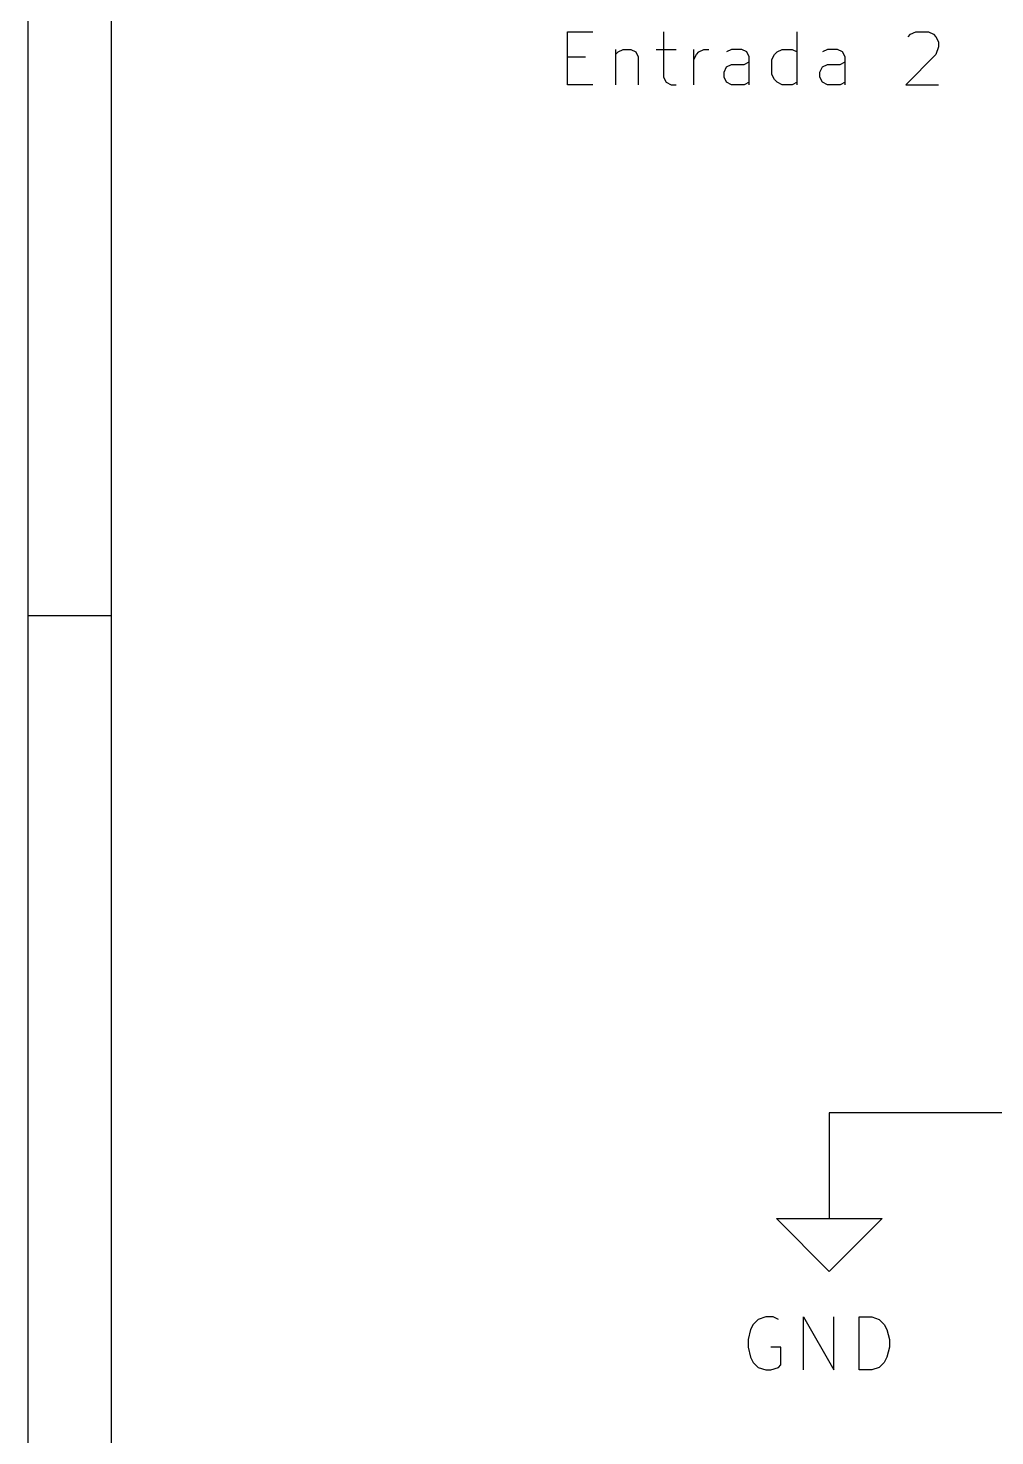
# Model space of a CAD drawing. Extents: x 0.4 to 11.3, y -7.9 to -0.4.
# Drawn here: x 0.394 to 1.306, y -5.105 to -3.776 of the extents above; entities that cross this region are included whole.
import ezdxf

# ---------------------------------------------------------------- set-up
doc = ezdxf.new("R2010")
doc.units = 0
doc.header["$MEASUREMENT"] = 0
for name, color, linetype in [('CYAN2', 4, 'CONTINUOUS'), ('GRAY1', 251, 'CONTINUOUS'), ('GREEN3', 91, 'CONTINUOUS'), ('RED2', 1, 'CONTINUOUS')]:
    doc.layers.add(name, color=color, linetype=linetype)

msp = doc.modelspace()

# ---------------------------------------------------------------- linework, layer by layer
at = {"layer": 'CYAN2', "linetype": 'CONTINUOUS'}
for p, q in [((1.0829, -4.9952), (1.0781, -4.9999)), ((1.09, -4.9928), (1.0829, -4.9952)), ((1.0971, -4.9928), (1.09, -4.9928)), ((1.1019, -4.9952), (1.0971, -4.9928)), ((1.1257, -5.0428), (1.1257, -4.9928)), ((1.1257, -4.9928), (1.1543, -5.0428)), ((1.1543, -5.0428), (1.1543, -4.9928)), ((1.1781, -5.0428), (1.1781, -4.9928)), ((1.1781, -4.9928), (1.19, -4.9928)), ((1.19, -4.9928), (1.1971, -4.9952)), ((1.1971, -4.9952), (1.2019, -4.9999)), ((1.0757, -5.0047), (1.0733, -5.0142)), ((1.0781, -4.9999), (1.0757, -5.0047)), ((1.2019, -4.9999), (1.2043, -5.0047)), ((1.2043, -5.0047), (1.2067, -5.0142)), ((1.0733, -5.0142), (1.0733, -5.0214)), ((1.0733, -5.0214), (1.0757, -5.0309)), ((1.1043, -5.0214), (1.0948, -5.0214)), ((1.1043, -5.038), (1.1043, -5.0214)), ((1.2067, -5.0214), (1.2043, -5.0309)), ((1.2067, -5.0142), (1.2067, -5.0214)), ((1.0757, -5.0309), (1.0781, -5.0357)), ((1.2043, -5.0309), (1.2019, -5.0357)), ((1.0781, -5.0357), (1.0829, -5.0404)), ((1.0829, -5.0404), (1.09, -5.0428)), ((1.09, -5.0428), (1.0948, -5.0428)), ((1.0948, -5.0428), (1.1019, -5.0404)), ((1.1019, -5.0404), (1.1043, -5.038)), ((1.19, -5.0428), (1.1781, -5.0428)), ((1.1971, -5.0404), (1.19, -5.0428)), ((1.2019, -5.0357), (1.1971, -5.0404))]:
    msp.add_line(p, q, dxfattribs=at)
at = {"layer": 'GRAY1', "linetype": 'CONTINUOUS'}
for p, q in [((0.903, -3.8298), (0.903, -3.7798)), ((0.903, -3.7798), (0.9269, -3.7798)), ((0.9935, -3.7798), (0.9935, -3.8227)), ((1.1197, -3.8298), (1.1197, -3.7798)), ((1.2245, -3.7846), (1.2268, -3.7822)), ((1.2268, -3.7822), (1.2316, -3.7798)), ((1.2316, -3.7798), (1.2435, -3.7798)), ((1.2435, -3.7798), (1.2483, -3.7822)), ((1.2483, -3.7822), (1.2507, -3.7846)), ((1.2507, -3.7846), (1.253, -3.7893)), ((0.9483, -3.7965), (0.9483, -3.8298)), ((0.9483, -3.8012), (0.9507, -3.7988)), ((0.9507, -3.7988), (0.9554, -3.7965)), ((0.9554, -3.7965), (0.9626, -3.7965)), ((0.9626, -3.7965), (0.9673, -3.7988)), ((0.9673, -3.7988), (0.9697, -3.8036)), ((0.9864, -3.7965), (1.0054, -3.7965)), ((1.0221, -3.8298), (1.0221, -3.7965)), ((1.0245, -3.8012), (1.0269, -3.7988)), ((1.0269, -3.7988), (1.0316, -3.7965)), ((1.0316, -3.7965), (1.0364, -3.7965)), ((1.0578, -3.7965), (1.053, -3.7988)), ((1.0673, -3.7965), (1.0578, -3.7965)), ((1.0721, -3.7988), (1.0673, -3.7965)), ((1.0745, -3.8036), (1.0721, -3.7988)), ((1.0983, -3.8012), (1.1007, -3.7988)), ((1.1007, -3.7988), (1.1054, -3.7965)), ((1.1054, -3.7965), (1.1149, -3.7965)), ((1.1149, -3.7965), (1.1197, -3.7988)), ((1.1483, -3.7965), (1.1435, -3.7988)), ((1.1578, -3.7965), (1.1483, -3.7965)), ((1.1626, -3.7988), (1.1578, -3.7965)), ((1.1649, -3.8036), (1.1626, -3.7988)), ((1.253, -3.7941), (1.2507, -3.8012)), ((1.253, -3.7893), (1.253, -3.7941)), ((0.903, -3.8036), (0.9197, -3.8036)), ((0.9697, -3.8036), (0.9697, -3.8298)), ((1.0221, -3.806), (1.0245, -3.8012)), ((1.053, -3.8131), (1.0578, -3.8108)), ((1.0578, -3.8108), (1.0697, -3.8108)), ((1.0697, -3.8108), (1.0745, -3.8084)), ((1.0745, -3.8298), (1.0745, -3.8036)), ((1.0959, -3.806), (1.0983, -3.8012)), ((1.0959, -3.8203), (1.0959, -3.806)), ((1.1435, -3.8131), (1.1483, -3.8108)), ((1.1483, -3.8108), (1.1602, -3.8108)), ((1.1602, -3.8108), (1.1649, -3.8084)), ((1.1649, -3.8298), (1.1649, -3.8036)), ((1.2507, -3.8012), (1.2221, -3.8298)), ((0.9935, -3.8227), (0.9959, -3.8274)), ((1.0507, -3.8179), (1.053, -3.8131)), ((1.0507, -3.8227), (1.0507, -3.8179)), ((1.053, -3.8274), (1.0507, -3.8227)), ((1.0983, -3.825), (1.0959, -3.8203)), ((1.1007, -3.8274), (1.0983, -3.825)), ((1.1411, -3.8179), (1.1435, -3.8131)), ((1.1411, -3.8227), (1.1411, -3.8179)), ((1.1435, -3.8274), (1.1411, -3.8227)), ((0.9269, -3.8298), (0.903, -3.8298)), ((0.9959, -3.8274), (1.0007, -3.8298)), ((1.0007, -3.8298), (1.0054, -3.8298)), ((1.0578, -3.8298), (1.053, -3.8274)), ((1.0697, -3.8298), (1.0578, -3.8298)), ((1.0745, -3.8274), (1.0697, -3.8298)), ((1.1054, -3.8298), (1.1007, -3.8274)), ((1.1149, -3.8298), (1.1054, -3.8298)), ((1.1197, -3.8274), (1.1149, -3.8298)), ((1.1483, -3.8298), (1.1435, -3.8274)), ((1.1602, -3.8298), (1.1483, -3.8298)), ((1.1649, -3.8274), (1.1602, -3.8298)), ((1.2221, -3.8298), (1.253, -3.8298))]:
    msp.add_line(p, q, dxfattribs=at)
at = {"layer": 'GREEN3', "linetype": 'CONTINUOUS'}
for p, q in [((1.15, -4.8), (1.15, -4.85)), ((1.3, -4.8), (1.15, -4.8))]:
    msp.add_line(p, q, dxfattribs=at)
at = {"layer": 'RED2', "linetype": 'CONTINUOUS'}
for p, q in [((0.3937, -7.8743), (0.3937, -0.3937)), ((0.4724, -7.7956), (0.4724, -0.4724)), ((0.3937, -4.3307), (0.4724, -4.3307)), ((1.35, -4.8), (1.3, -4.8)), ((1.15, -4.85), (1.15, -4.9)), ((1.15, -4.95), (1.1, -4.9)), ((1.1, -4.9), (1.15, -4.9)), ((1.15, -4.9), (1.2, -4.9)), ((1.2, -4.9), (1.15, -4.95))]:
    msp.add_line(p, q, dxfattribs=at)

doc.saveas('drawing.dxf')
